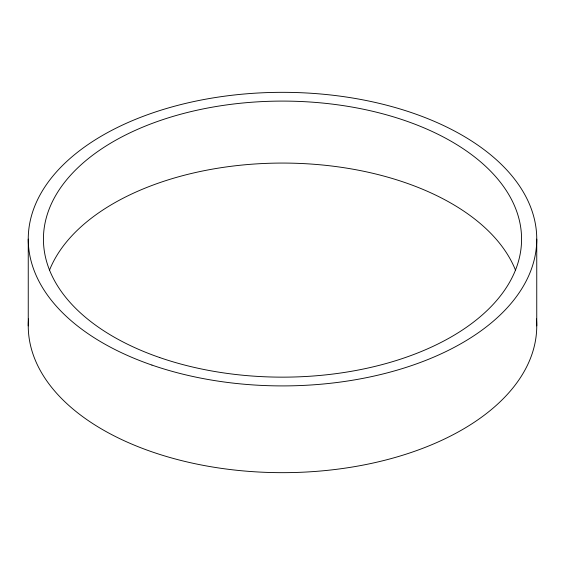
<?xml version="1.0" encoding="UTF-8"?>
<svg xmlns="http://www.w3.org/2000/svg" width="565" height="565" viewBox="0 0 565 565"><rect width="100%" height="100%" fill="white"/><g stroke="black" fill="none" stroke-linecap="round" stroke-linejoin="round"><path stroke-width="0.85" d="M536.75 239.122L536.75 325.878M28.25 239.122L28.25 325.878M536.468 318.964A254.25 146.787 0 0 1 282.5 472.665A254.25 146.787 0 0 1 28.533 318.964M49.466 270.275A239.073 138.03 0 0 1 282.5 163.066A239.073 138.03 0 0 1 515.534 270.275M151.936 365.075A254.25 146.787 0 0 0 536.722 241.424A254.25 146.787 0 0 0 158.85 110.86A254.25 146.787 0 0 0 151.936 365.075M159.726 357.56A239.073 138.03 0 0 0 521.544 241.29A239.073 138.03 0 0 0 166.23 118.516A239.073 138.03 0 0 0 159.726 357.56"/></g></svg>
